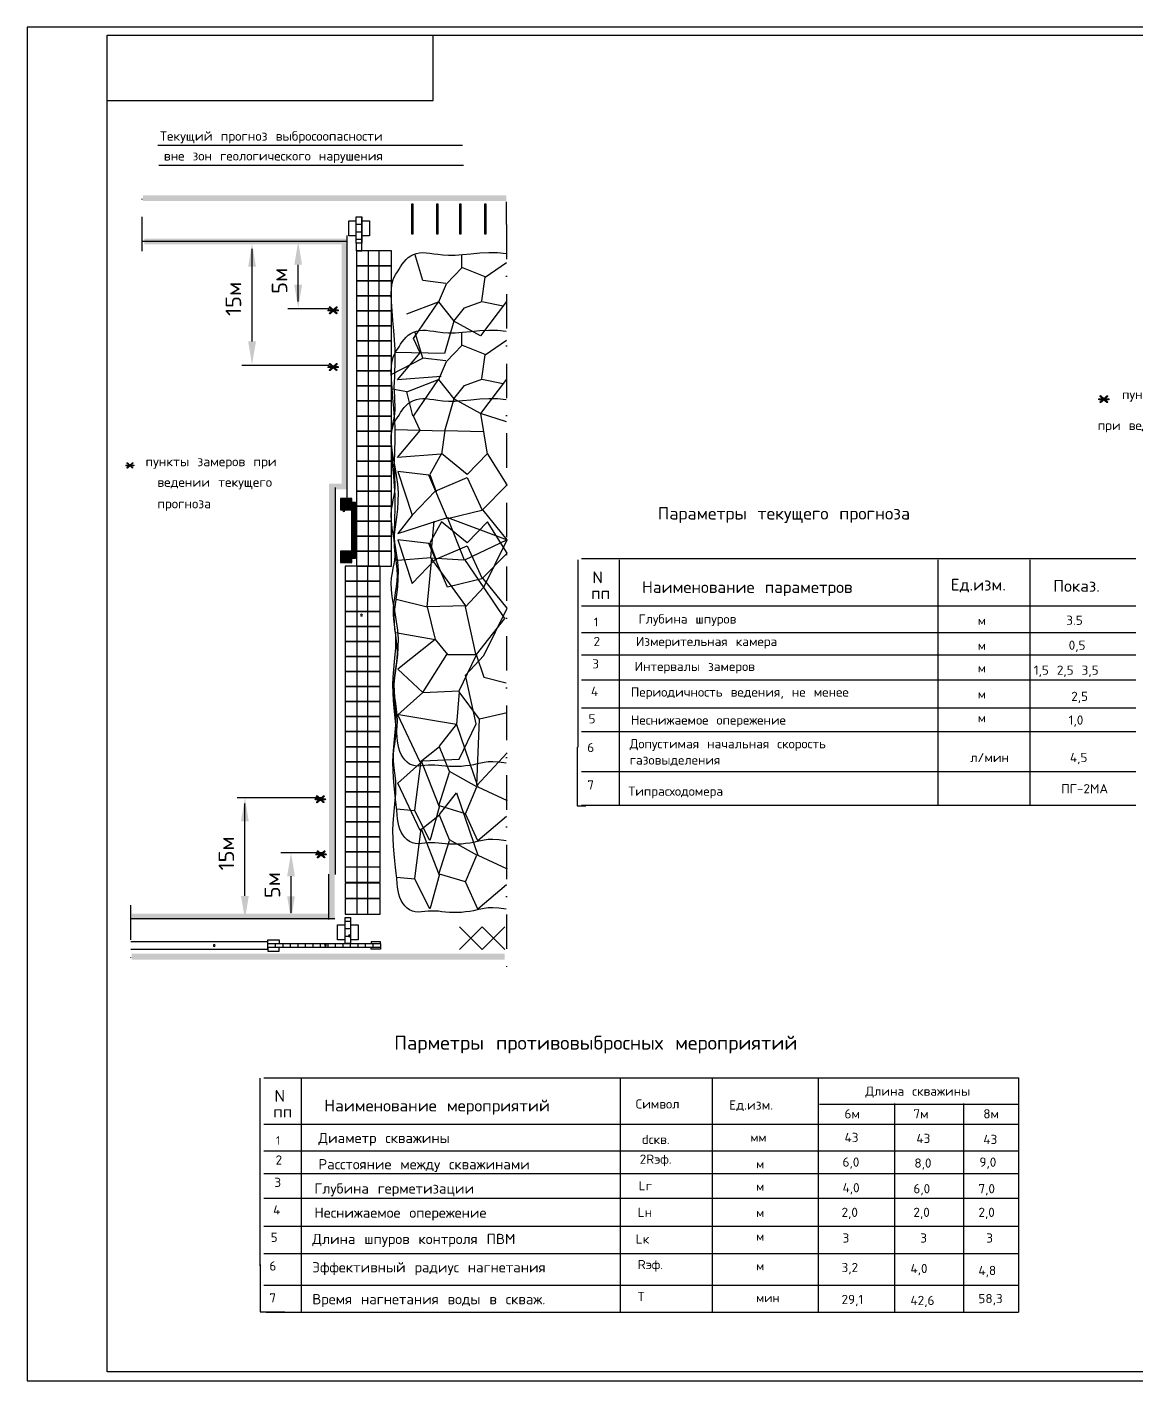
# Model space of a CAD drawing. Extents: x -326 to 352, y -3 to 233.
# Drawn here: x -326 to -133, y -2.9 to 232.5 of the extents above; entities that cross this region are included whole.
import ezdxf

# ---------------------------------------------------------------- set-up
doc = ezdxf.new("R2010")
doc.units = 0
doc.header["$LTSCALE"] = 12
doc.header["$MEASUREMENT"] = 0
doc.header["$PDSIZE"] = 3
doc.linetypes.add('DASHDOT', pattern=[1, 0.5, -0.25, 0, -0.25])
doc.layers.get('0').update_dxf_attribs({"linetype": 'CONTINUOUS'})
doc.layers.get('DEFPOINTS').update_dxf_attribs({"linetype": 'CONTINUOUS'})
doc.styles.add('1', font='txt.shx')

msp = doc.modelspace()

# ---------------------------------------------------------------- linework, layer by layer
at = {"color": 7}
for p, q in [((-312.08, -1.33), (-312.08, 231.14)), ((-312.08, 231.14), (-155.06, 231.14)), ((-255.38, 219.8), (-255.38, 231.14)), ((-249.14, 231.14), (37.22, 231.14)), ((-312.08, 219.8), (-255.38, 219.8)), ((-303.28, 212.02), (-250.27, 212.02)), ((-303.12, 208.54), (-250.11, 208.54)), ((-286.88, 184.15), (-286.88, 193.98)), ((-277.33, 173.69), (-288.67, 173.69)), ((-279.79, 98.52), (-289.48, 98.52)), ((-288.12, 87.71), (-288.12, 97.55)), ((-273.59, 85.22), (-273.59, 77.35)), ((-285.47, 17.33), (-285.47, 9.1)), ((-285.47, 9.1), (-281.15, 9.1)), ((-155.06, -1.33), (-312.08, -1.33)), ((37.22, -1.33), (-249.14, -1.33))]:
    msp.add_line(p, q, dxfattribs=at)
at = {"color": 7, "linetype": 'DASHDOT'}
for p, q in [((-306.01, 193.57), (-306.01, 204.02)), ((-242.61, 198.21), (-242.61, 138.74)), ((-242.61, 138.74), (-242.61, 68.66)), ((-308.01, 79.82), (-308.01, 68.71))]:
    msp.add_line(p, q, dxfattribs=at)
at = {"color": 7, "linetype": 'CONTINUOUS'}
for p, q in [((-242.61, 198.21), (-242.61, 202.13)), ((-268.75, 199.52), (-267.77, 199.52)), ((-268.75, 194.94), (-268.75, 199.52)), ((-267.77, 198.21), (-268.75, 198.21)), ((-267.77, 193.64), (-267.77, 199.52)), ((-267.77, 199.52), (-267.77, 194.94)), ((-270.38, 196.28), (-270.38, 150.5)), ((-267.77, 196.9), (-268.75, 196.9)), ((-267.77, 195.6), (-268.75, 195.6)), ((-270.54, 195.27), (-306.03, 195.27)), ((-268.75, 194.94), (-268.75, 193.64)), ((-267.77, 194.94), (-268.75, 194.94)), ((-268.75, 193.64), (-267.77, 193.64)), ((-266.64, 191.05), (-266.64, 193.66)), ((-264.8, 191.05), (-264.8, 193.66)), ((-266.64, 188.44), (-266.64, 191.05)), ((-264.8, 188.44), (-264.8, 191.05)), ((-266.64, 185.82), (-266.64, 188.44)), ((-264.8, 185.82), (-264.8, 188.44)), ((-266.64, 183.21), (-266.64, 185.82)), ((-264.8, 183.21), (-264.8, 185.82)), ((-266.64, 180.59), (-266.64, 183.21)), ((-264.8, 180.59), (-264.8, 183.21)), ((-266.64, 177.98), (-266.64, 180.59)), ((-264.8, 177.98), (-264.8, 180.59)), ((-266.64, 175.37), (-266.64, 177.98)), ((-264.8, 175.37), (-264.8, 177.98)), ((-266.64, 172.75), (-266.64, 175.37)), ((-264.8, 172.75), (-264.8, 175.37)), ((-266.64, 170.14), (-266.64, 172.75)), ((-264.8, 170.14), (-264.8, 172.75)), ((-266.64, 167.52), (-266.64, 170.14)), ((-264.8, 167.52), (-264.8, 170.14)), ((-266.64, 164.91), (-266.64, 167.52)), ((-264.8, 164.91), (-264.8, 167.52)), ((-266.64, 162.3), (-266.64, 164.91)), ((-264.8, 162.3), (-264.8, 164.91)), ((-266.64, 159.68), (-266.64, 162.3)), ((-264.8, 159.68), (-264.8, 162.3)), ((-266.64, 157.07), (-266.64, 159.68)), ((-264.8, 157.07), (-264.8, 159.68)), ((-266.64, 154.45), (-266.64, 157.07)), ((-264.8, 154.45), (-264.8, 157.07)), ((-266.64, 151.84), (-266.64, 154.45)), ((-264.8, 151.84), (-264.8, 154.45)), ((-272.34, 131.94), (-272.34, 152.46)), ((-266.64, 149.23), (-266.64, 151.84)), ((-264.8, 149.23), (-264.8, 151.84)), ((-271.49, 150.5), (-269.53, 150.5)), ((-271.49, 150.37), (-269.53, 150.37)), ((-271.49, 150.24), (-269.53, 150.24)), ((-271.49, 150.11), (-269.53, 150.11)), ((-271.49, 149.98), (-269.53, 149.98)), ((-271.49, 149.85), (-269.53, 149.85)), ((-271.49, 149.72), (-269.53, 149.72)), ((-271.49, 149.59), (-269.53, 149.59)), ((-271.49, 149.45), (-269.53, 149.45)), ((-271.49, 149.32), (-269.53, 149.32)), ((-271.49, 149.19), (-269.53, 149.19)), ((-271.49, 149.06), (-269.53, 149.06)), ((-271.49, 148.93), (-269.53, 148.93)), ((-271.49, 148.8), (-269.53, 148.8)), ((-271.49, 148.67), (-269.53, 148.67)), ((-271.43, 148.6), (-271.43, 150.57)), ((-271.3, 148.6), (-271.3, 150.57)), ((-271.16, 148.6), (-271.16, 150.57)), ((-271.03, 148.6), (-271.03, 150.57)), ((-270.9, 148.6), (-270.9, 150.57)), ((-270.77, 148.6), (-270.77, 150.57)), ((-270.64, 148.6), (-270.64, 150.57)), ((-270.51, 148.6), (-270.51, 150.57)), ((-270.38, 148.6), (-270.38, 150.57)), ((-270.25, 148.6), (-270.25, 150.57)), ((-270.12, 148.6), (-270.12, 150.57)), ((-269.99, 148.6), (-269.99, 150.57)), ((-269.86, 148.6), (-269.86, 150.57)), ((-269.73, 148.6), (-269.73, 150.57)), ((-269.6, 148.6), (-269.6, 150.57)), ((-269.53, 149.91), (-268.88, 149.91)), ((-269.53, 140.11), (-269.53, 149.91)), ((-269.53, 149.85), (-268.88, 149.85)), ((-269.53, 149.72), (-268.88, 149.72)), ((-269.53, 149.59), (-268.88, 149.59)), ((-269.53, 149.45), (-268.88, 149.45)), ((-269.53, 149.32), (-268.88, 149.32)), ((-269.53, 149.19), (-268.88, 149.19)), ((-269.53, 149.06), (-268.88, 149.06)), ((-269.53, 148.93), (-268.88, 148.93)), ((-269.53, 148.8), (-268.88, 148.8)), ((-269.53, 148.67), (-268.88, 148.67)), ((-269.53, 148.54), (-268.88, 148.54)), ((-269.53, 148.41), (-268.88, 148.41)), ((-269.47, 140.11), (-269.47, 149.91)), ((-269.33, 140.11), (-269.33, 149.91)), ((-269.2, 140.11), (-269.2, 149.91)), ((-269.07, 140.11), (-269.07, 149.91)), ((-268.94, 140.11), (-268.94, 149.91)), ((-268.88, 149.91), (-268.88, 140.11)), ((-266.64, 146.61), (-266.64, 149.23)), ((-264.8, 146.61), (-264.8, 149.23)), ((-269.53, 148.28), (-268.88, 148.28)), ((-269.53, 148.15), (-268.88, 148.15)), ((-269.53, 148.02), (-268.88, 148.02)), ((-269.53, 147.89), (-268.88, 147.89)), ((-269.53, 147.76), (-268.88, 147.76)), ((-269.53, 147.62), (-268.88, 147.62)), ((-269.53, 147.49), (-268.88, 147.49)), ((-269.53, 147.36), (-268.88, 147.36)), ((-269.53, 147.23), (-268.88, 147.23)), ((-269.53, 147.1), (-268.88, 147.1)), ((-269.53, 146.97), (-268.88, 146.97)), ((-269.53, 146.84), (-268.88, 146.84)), ((-269.53, 146.71), (-268.88, 146.71)), ((-269.53, 146.58), (-268.88, 146.58)), ((-269.53, 146.45), (-268.88, 146.45)), ((-269.53, 146.32), (-268.88, 146.32)), ((-269.53, 146.19), (-268.88, 146.19)), ((-269.53, 146.06), (-268.88, 146.06)), ((-266.64, 144), (-266.64, 146.61)), ((-264.8, 144), (-264.8, 146.61)), ((-269.53, 145.93), (-268.88, 145.93)), ((-269.53, 145.79), (-268.88, 145.79)), ((-269.53, 145.66), (-268.88, 145.66)), ((-269.53, 145.53), (-268.88, 145.53)), ((-269.53, 145.4), (-268.88, 145.4)), ((-269.53, 145.27), (-268.88, 145.27)), ((-269.53, 145.14), (-268.88, 145.14)), ((-269.53, 145.01), (-268.88, 145.01)), ((-269.53, 144.88), (-268.88, 144.88)), ((-269.53, 144.75), (-268.88, 144.75)), ((-269.53, 144.62), (-268.88, 144.62)), ((-269.53, 144.49), (-268.88, 144.49)), ((-269.53, 144.36), (-268.88, 144.36)), ((-269.53, 144.23), (-268.88, 144.23)), ((-269.53, 144.1), (-268.88, 144.1)), ((-269.53, 143.96), (-268.88, 143.96)), ((-269.53, 143.83), (-268.88, 143.83)), ((-269.53, 143.7), (-268.88, 143.7)), ((-266.64, 141.38), (-266.64, 144)), ((-264.8, 141.38), (-264.8, 144)), ((-271.49, 141.35), (-269.53, 141.35)), ((-271.43, 139.46), (-271.43, 141.42)), ((-271.3, 139.46), (-271.3, 141.42)), ((-271.16, 139.46), (-271.16, 141.42)), ((-271.03, 139.46), (-271.03, 141.42)), ((-270.9, 139.46), (-270.9, 141.42)), ((-270.77, 139.46), (-270.77, 141.42)), ((-270.64, 139.46), (-270.64, 141.42)), ((-270.51, 139.46), (-270.51, 141.42)), ((-270.38, 139.46), (-270.38, 141.42)), ((-270.25, 139.46), (-270.25, 141.42)), ((-270.12, 139.46), (-270.12, 141.42)), ((-269.99, 139.46), (-269.99, 141.42)), ((-269.86, 139.46), (-269.86, 141.42)), ((-269.73, 139.46), (-269.73, 141.42)), ((-269.6, 139.46), (-269.6, 141.42)), ((-269.53, 143.57), (-268.88, 143.57)), ((-269.53, 143.44), (-268.88, 143.44)), ((-269.53, 143.31), (-268.88, 143.31)), ((-269.53, 143.18), (-268.88, 143.18)), ((-269.53, 143.05), (-268.88, 143.05)), ((-269.53, 142.92), (-268.88, 142.92)), ((-269.53, 142.79), (-268.88, 142.79)), ((-269.53, 142.66), (-268.88, 142.66)), ((-269.53, 142.53), (-268.88, 142.53)), ((-269.53, 142.4), (-268.88, 142.4)), ((-269.53, 142.27), (-268.88, 142.27)), ((-269.53, 142.14), (-268.88, 142.14)), ((-269.53, 142), (-268.88, 142)), ((-269.53, 141.87), (-268.88, 141.87)), ((-269.53, 141.74), (-268.88, 141.74)), ((-269.53, 141.61), (-268.88, 141.61)), ((-269.53, 141.48), (-268.88, 141.48)), ((-269.53, 141.35), (-268.88, 141.35)), ((-266.64, 138.77), (-266.64, 141.38)), ((-264.8, 138.77), (-264.8, 141.38)), ((-271.49, 141.22), (-269.53, 141.22)), ((-271.49, 141.09), (-269.53, 141.09)), ((-271.49, 140.96), (-269.53, 140.96)), ((-271.49, 140.83), (-269.53, 140.83)), ((-271.49, 140.7), (-269.53, 140.7)), ((-271.49, 140.57), (-269.53, 140.57)), ((-271.49, 140.44), (-269.53, 140.44)), ((-271.49, 140.31), (-269.53, 140.31)), ((-271.49, 140.17), (-269.53, 140.17)), ((-271.49, 140.04), (-269.53, 140.04)), ((-271.49, 139.91), (-269.53, 139.91)), ((-271.49, 139.78), (-269.53, 139.78)), ((-271.49, 139.65), (-269.53, 139.65)), ((-271.49, 139.52), (-269.53, 139.52)), ((-269.53, 141.22), (-268.88, 141.22)), ((-269.53, 141.09), (-268.88, 141.09)), ((-269.53, 140.96), (-268.88, 140.96)), ((-269.53, 140.83), (-268.88, 140.83)), ((-269.53, 140.7), (-268.88, 140.7)), ((-269.53, 140.57), (-268.88, 140.57)), ((-269.53, 140.44), (-268.88, 140.44)), ((-269.53, 140.31), (-268.88, 140.31)), ((-269.53, 140.17), (-268.88, 140.17)), ((-268.88, 140.11), (-269.53, 140.11)), ((-230.22, 139.89), (-230.22, 110.76)), ((-229.56, 140.12), (-133.14, 140.12)), ((-223.05, 139.89), (-223.05, 97.23)), ((-167.58, 139.89), (-167.58, 97.23)), ((-151.59, 139.89), (-151.59, 97.23)), ((-268.6, 136.16), (-268.6, 138.77)), ((-266.76, 136.16), (-266.76, 138.77)), ((-268.6, 133.54), (-268.6, 136.16)), ((-266.76, 133.54), (-266.76, 136.16)), ((-272.34, 85.19), (-272.34, 131.94)), ((-268.6, 130.93), (-268.6, 133.54)), ((-266.76, 130.93), (-266.76, 133.54)), ((-229.56, 131.9), (-133.14, 131.9)), ((-268.6, 128.31), (-268.6, 130.93)), ((-266.76, 128.31), (-266.76, 130.93)), ((-268.6, 125.7), (-268.6, 128.31)), ((-266.76, 125.7), (-266.76, 128.31)), ((-229.56, 127.27), (-133.14, 127.27)), ((-268.6, 123.09), (-268.6, 125.7)), ((-266.76, 123.09), (-266.76, 125.7)), ((-268.6, 120.47), (-268.6, 123.09)), ((-266.76, 120.47), (-266.76, 123.09)), ((-229.56, 123.36), (-133.14, 123.36)), ((-268.6, 117.86), (-268.6, 120.47)), ((-266.76, 117.86), (-266.76, 120.47)), ((-268.6, 115.24), (-268.6, 117.86)), ((-266.76, 115.24), (-266.76, 117.86)), ((-229.56, 119.02), (-133.14, 119.02)), ((-268.6, 112.63), (-268.6, 115.24)), ((-266.76, 112.63), (-266.76, 115.24)), ((-229.56, 114.16), (-133.14, 114.16)), ((-268.6, 110.02), (-268.6, 112.63)), ((-266.76, 110.02), (-266.76, 112.63)), ((-230.22, 110.76), (-230.22, 107.29)), ((-268.6, 107.4), (-268.6, 110.02)), ((-266.76, 107.4), (-266.76, 110.02)), ((-229.56, 110.04), (-133.14, 110.04)), ((-268.6, 104.79), (-268.6, 107.4)), ((-266.76, 104.79), (-266.76, 107.4)), ((-230.31, 107.32), (-230.31, 97.12)), ((-268.6, 102.17), (-268.6, 104.79)), ((-266.76, 102.17), (-266.76, 104.79)), ((-268.6, 99.56), (-268.6, 102.17)), ((-266.76, 99.56), (-266.76, 102.17)), ((-229.56, 103.09), (-133.14, 103.09)), ((-268.6, 96.95), (-268.6, 99.56)), ((-266.76, 96.95), (-266.76, 99.56)), ((-268.6, 94.33), (-268.6, 96.95)), ((-266.76, 94.33), (-266.76, 96.95)), ((-230.31, 97.12), (-228.8, 97.12)), ((-229.56, 97.23), (-133.14, 97.23)), ((-268.6, 91.72), (-268.6, 94.33)), ((-266.76, 91.72), (-266.76, 94.33)), ((-268.6, 89.1), (-268.6, 91.72)), ((-266.76, 89.1), (-266.76, 91.72)), ((-268.6, 86.49), (-268.6, 89.1)), ((-266.76, 86.49), (-266.76, 89.1)), ((-268.6, 83.83), (-268.6, 86.45)), ((-266.76, 83.83), (-266.76, 86.45)), ((-268.6, 81.07), (-268.6, 83.68)), ((-266.76, 81.07), (-266.76, 83.68)), ((-268.6, 78.3), (-268.6, 80.92)), ((-266.76, 78.3), (-266.76, 80.92)), ((-270.71, 77.72), (-269.73, 77.72)), ((-270.71, 73.15), (-270.71, 77.72)), ((-269.73, 77.72), (-269.73, 73.15)), ((-272.51, 77.46), (-307.99, 77.46)), ((-270.71, 77.07), (-269.73, 77.07)), ((-270.71, 75.76), (-269.73, 75.76)), ((-250.78, 76.05), (-246.86, 72.13)), ((-246.86, 76.05), (-250.78, 72.13)), ((-242.94, 76.05), (-246.86, 72.13)), ((-246.86, 76.05), (-242.94, 72.13)), ((-284.11, 73.47), (-307.96, 73.47)), ((-284.11, 72.82), (-284.11, 73.47)), ((-284.11, 72.49), (-284.11, 73.15)), ((-284.1, 73.15), (-264.52, 73.15)), ((-282.8, 72.49), (-282.8, 73.15)), ((-281.49, 72.49), (-281.49, 73.15)), ((-280.19, 72.49), (-280.19, 73.15)), ((-278.88, 72.49), (-278.88, 73.15)), ((-277.59, 72.49), (-277.59, 73.15)), ((-277.57, 72.49), (-277.57, 73.15)), ((-276.26, 72.49), (-276.26, 73.15)), ((-274.96, 72.49), (-274.96, 73.15)), ((-273.65, 72.49), (-273.65, 73.15)), ((-272.34, 72.49), (-272.34, 73.15)), ((-271.04, 72.49), (-271.04, 73.15)), ((-270.71, 74.45), (-269.73, 74.45)), ((-269.73, 73.15), (-270.71, 73.15)), ((-269.73, 72.49), (-269.73, 73.15)), ((-268.44, 72.49), (-268.44, 73.15)), ((-267.12, 72.49), (-267.12, 73.15)), ((-265.83, 72.49), (-265.83, 73.15)), ((-265.81, 72.49), (-265.81, 73.15)), ((-264.52, 73.15), (-264.52, 72.49)), ((-264.5, 72.49), (-264.5, 73.15)), ((-307.96, 72.17), (-284.11, 72.17)), ((-284.11, 72.17), (-284.11, 72.82)), ((-264.52, 72.49), (-284.1, 72.49)), ((-285.51, 49.73), (-285.51, 20.59)), ((-284.85, 49.81), (-188.42, 49.81)), ((-278.34, 49.73), (-278.34, 9.04)), ((-222.87, 49.73), (-222.87, 9.04)), ((-206.87, 49.73), (-206.87, 9.04)), ((-189.8, 49.81), (-153.57, 49.81)), ((-188.42, 49.73), (-188.42, 9.04)), ((-188.42, 49.73), (-188.42, 13.77)), ((-153.57, 49.81), (-153.57, 9.04)), ((-188.18, 45.22), (-153.57, 45.22)), ((-175.16, 45.35), (-175.16, 9.04)), ((-163.15, 45.35), (-163.15, 9.04)), ((-284.85, 41.73), (-153.57, 41.73)), ((-284.85, 37.1), (-153.57, 37.1)), ((-284.85, 33.2), (-153.57, 33.2)), ((-284.85, 28.86), (-153.57, 28.86)), ((-284.85, 23.99), (-153.57, 23.99)), ((-285.51, 20.59), (-285.51, 17.12)), ((-284.85, 19.24), (-153.57, 19.24)), ((-284.85, 13.77), (-153.57, 13.77)), ((-284.44, 9.04), (-153.57, 9.04))]:
    msp.add_line(p, q, dxfattribs=at)
at = {"color": 7, "linetype": 'BYBLOCK'}
for p, q in [((-278.86, 184.81), (-278.86, 191.21)), ((-286.88, 177.88), (-286.88, 184.28)), ((-273.48, 183.54), (-280.66, 183.54)), ((-273.48, 173.69), (-280.66, 173.69)), ((-274.72, 98.52), (-281.9, 98.52)), ((-288.12, 81.44), (-288.12, 87.84)), ((-274.72, 88.94), (-281.9, 88.94)), ((-280.1, 78.48), (-280.1, 84.88))]:
    msp.add_line(p, q, dxfattribs=at)
at = {"color": 7}
for points in [[(-326.01, -2.9), (39.16, -2.9), (39.16, 232.55), (-326.01, 232.55)], [(-259.12, 196.61), (-258.84, 196.61), (-258.84, 201.77), (-259.12, 201.77)], [(-254.78, 196.61), (-254.5, 196.61), (-254.5, 201.77), (-254.78, 201.77)], [(-250.81, 196.61), (-250.53, 196.61), (-250.53, 201.77), (-250.81, 201.77)], [(-246.47, 196.61), (-246.19, 196.61), (-246.19, 201.77), (-246.47, 201.77)]]:
    msp.add_lwpolyline(points, close=True, dxfattribs=at)
at = {"color": 7, "linetype": 'CONTINUOUS'}
for points in [[(-268.75, 196.25), (-270.06, 196.25), (-270.06, 198.86), (-268.75, 198.86)], [(-267.77, 198.86), (-266.46, 198.86), (-266.46, 196.25), (-267.77, 196.25)], [(-242.71, 104.51), (-243.98, 104.69), (-244.99, 104.76), (-245.81, 104.74), (-246.49, 104.66), (-247.1, 104.54), (-247.7, 104.4), (-248.34, 104.26), (-249.02, 104.14), (-249.73, 104.05), (-250.45, 103.97), (-251.17, 103.93), (-251.88, 103.93), (-252.56, 103.96), (-253.22, 104.02), (-253.85, 104.08), (-254.47, 104.15), (-255.08, 104.19), (-255.67, 104.2), (-256.26, 104.17), (-256.84, 104.11), (-257.41, 104.05), (-257.96, 104.03), (-258.49, 104.06), (-258.99, 104.17), (-259.47, 104.39), (-259.91, 104.71), (-260.31, 105.1), (-260.66, 105.55), (-260.95, 106.06), (-261.19, 106.59), (-261.36, 107.14), (-261.48, 107.72), (-261.57, 108.36), (-261.64, 109.07), (-261.71, 109.86), (-261.8, 110.77), (-261.92, 111.8), (-262.05, 112.94), (-262.18, 114.17), (-262.29, 115.46), (-262.36, 116.79), (-262.38, 118.15), (-262.33, 119.5), (-262.23, 120.84), (-262.11, 122.15), (-261.99, 123.42), (-261.9, 124.62), (-261.87, 125.74), (-261.9, 126.78), (-261.99, 127.75), (-262.1, 128.67), (-262.2, 129.56), (-262.27, 130.45), (-262.27, 131.35), (-262.2, 132.28), (-262.07, 133.24), (-261.91, 134.23), (-261.76, 135.23), (-261.64, 136.24), (-261.6, 137.25), (-261.64, 138.26), (-261.75, 139.28), (-261.89, 140.31), (-262.03, 141.37), (-262.12, 142.46), (-262.14, 143.6), (-262.05, 144.79), (-261.9, 146.04), (-261.72, 147.34), (-261.55, 148.69), (-261.44, 150.1), (-261.43, 151.56), (-261.54, 153.06), (-261.75, 154.58), (-262.01, 156.08), (-262.28, 157.53), (-262.5, 158.89), (-262.65, 160.12), (-262.67, 161.21), (-262.6, 162.18), (-262.47, 163.04), (-262.31, 163.82), (-262.15, 164.56), (-262.04, 165.28), (-261.99, 166.01), (-261.99, 166.75), (-262.02, 167.5), (-262.07, 168.28), (-262.12, 169.08), (-262.14, 169.91), (-262.12, 170.78), (-262.07, 171.7), (-262.02, 172.71), (-261.98, 173.83), (-261.97, 175.09), (-262, 176.51), (-262.1, 178.1), (-262.24, 179.8), (-262.39, 181.54), (-262.53, 183.22), (-262.64, 184.76), (-262.68, 186.1), (-262.64, 187.17), (-262.52, 188), (-262.34, 188.65), (-262.12, 189.16), (-261.86, 189.6), (-261.6, 190.01), (-261.32, 190.44), (-261.04, 190.88), (-260.75, 191.32), (-260.43, 191.74), (-260.09, 192.13), (-259.7, 192.48), (-259.27, 192.77), (-258.8, 193), (-258.3, 193.17), (-257.75, 193.27), (-257.18, 193.32), (-256.59, 193.31), (-255.96, 193.24), (-255.29, 193.14), (-254.54, 193.03), (-253.68, 192.94), (-252.7, 192.88), (-251.56, 192.9), (-250.25, 192.99), (-248.8, 193.13), (-247.28, 193.26), (-245.72, 193.35), (-244.18, 193.33), (-242.71, 193.17)], [(-253.2, 187.98), (-257.15, 188.46), (-258.54, 193.09)], [(-246.33, 189.13), (-250.41, 190.75), (-250.41, 192.98)], [(-246.92, 184.93), (-246.33, 189.03), (-242.61, 191.6)], [(-254.48, 184.65), (-253.08, 187.89), (-250.41, 190.65)], [(-254.01, 171.79), (-261.58, 171.21), (-257.62, 175.88), (-258.78, 178.36), (-254.48, 184.74), (-251.8, 181.41), (-253.43, 175.79), (-261.99, 175.98)], [(-259.95, 182.65), (-254.48, 184.74)], [(-242.61, 184.84), (-247.15, 178.84), (-251.8, 181.41), (-249.94, 183.7), (-246.92, 184.84), (-243.19, 184.08)], [(-242.71, 91), (-243.98, 91.19), (-244.99, 91.26), (-245.81, 91.24), (-246.49, 91.16), (-247.1, 91.03), (-247.7, 90.89), (-248.34, 90.76), (-249.02, 90.64), (-249.73, 90.54), (-250.45, 90.47), (-251.17, 90.43), (-251.88, 90.42), (-252.56, 90.45), (-253.22, 90.51), (-253.85, 90.58), (-254.47, 90.65), (-255.08, 90.69), (-255.67, 90.7), (-256.26, 90.66), (-256.84, 90.61), (-257.41, 90.55), (-257.96, 90.52), (-258.49, 90.56), (-258.99, 90.67), (-259.47, 90.89), (-259.91, 91.2), (-260.31, 91.6), (-260.66, 92.05), (-260.95, 92.55), (-261.19, 93.08), (-261.36, 93.63), (-261.48, 94.22), (-261.57, 94.85), (-261.64, 95.56), (-261.71, 96.36), (-261.8, 97.27), (-261.92, 98.3), (-262.05, 99.44), (-262.18, 100.67), (-262.29, 101.96), (-262.36, 103.29), (-262.38, 104.64), (-262.33, 106), (-262.23, 107.34), (-262.11, 108.65), (-261.99, 109.91), (-261.9, 111.12), (-261.87, 112.24), (-261.9, 113.28), (-261.99, 114.25), (-262.1, 115.17), (-262.2, 116.06), (-262.27, 116.94), (-262.27, 117.84), (-262.2, 118.77), (-262.07, 119.74), (-261.91, 120.72), (-261.76, 121.72), (-261.64, 122.73), (-261.6, 123.75), (-261.64, 124.76), (-261.75, 125.78), (-261.89, 126.81), (-262.03, 127.86), (-262.12, 128.96), (-262.14, 130.1), (-262.05, 131.29), (-261.9, 132.54), (-261.72, 133.84), (-261.55, 135.19), (-261.44, 136.6), (-261.43, 138.05), (-261.54, 139.56), (-261.75, 141.08), (-262.01, 142.58), (-262.28, 144.02), (-262.5, 145.38), (-262.65, 146.62), (-262.67, 147.71), (-262.6, 148.67), (-262.47, 149.53), (-262.31, 150.32), (-262.15, 151.06), (-262.04, 151.78), (-261.99, 152.5), (-261.99, 153.24), (-262.02, 154), (-262.07, 154.78), (-262.12, 155.58), (-262.14, 156.41), (-262.12, 157.27), (-262.07, 158.2), (-262.02, 159.21), (-261.98, 160.33), (-261.97, 161.59), (-262, 163.01), (-262.1, 164.6), (-262.24, 166.3), (-262.39, 168.03), (-262.53, 169.71), (-262.64, 171.26), (-262.68, 172.6), (-262.64, 173.67), (-262.52, 174.5), (-262.34, 175.15), (-262.12, 175.66), (-261.86, 176.1), (-261.6, 176.51), (-261.32, 176.94), (-261.04, 177.38), (-260.75, 177.81), (-260.43, 178.24), (-260.09, 178.63), (-259.7, 178.98), (-259.27, 179.26), (-258.8, 179.49), (-258.3, 179.66), (-257.75, 179.77), (-257.18, 179.82), (-256.59, 179.81), (-255.96, 179.74), (-255.29, 179.64), (-254.54, 179.53), (-253.68, 179.43), (-252.7, 179.38), (-251.56, 179.39), (-250.25, 179.49), (-248.8, 179.62), (-247.28, 179.76), (-245.72, 179.84), (-244.18, 179.83), (-242.71, 179.67)], [(-253.2, 174.48), (-257.15, 174.96), (-258.54, 179.58)], [(-246.33, 175.62), (-250.41, 177.24), (-250.41, 179.47)], [(-254.48, 171.14), (-253.08, 174.38), (-250.41, 177.15)], [(-246.92, 171.43), (-246.33, 175.53), (-242.61, 178.1)], [(-262.66, 172.11), (-257.15, 174.96)], [(-258.9, 164.95), (-259.95, 169.14), (-262.52, 169.6)], [(-254.01, 158.28), (-261.58, 157.71), (-257.62, 162.38), (-258.78, 164.86), (-254.48, 171.24), (-251.8, 167.9), (-253.43, 162.28), (-261.99, 162.48)], [(-259.95, 169.14), (-254.48, 171.24)], [(-242.61, 171.34), (-247.15, 165.33), (-251.8, 167.9), (-249.94, 170.19), (-246.92, 171.34), (-243.19, 170.57)], [(-242.71, 79.13), (-243.98, 79.31), (-244.99, 79.38), (-245.81, 79.36), (-246.49, 79.28), (-247.1, 79.15), (-247.7, 79.01), (-248.34, 78.88), (-249.02, 78.76), (-249.73, 78.66), (-250.45, 78.59), (-251.17, 78.55), (-251.88, 78.54), (-252.56, 78.57), (-253.22, 78.63), (-253.85, 78.7), (-254.47, 78.77), (-255.08, 78.81), (-255.67, 78.82), (-256.26, 78.79), (-256.84, 78.73), (-257.41, 78.67), (-257.96, 78.65), (-258.49, 78.68), (-258.99, 78.79), (-259.47, 79.01), (-259.91, 79.33), (-260.31, 79.72), (-260.66, 80.17), (-260.95, 80.67), (-261.19, 81.2), (-261.36, 81.76), (-261.48, 82.34), (-261.57, 82.98), (-261.64, 83.68), (-261.71, 84.48), (-261.8, 85.39), (-261.92, 86.42), (-262.05, 87.56), (-262.18, 88.79), (-262.29, 90.08), (-262.36, 91.41), (-262.38, 92.77), (-262.33, 94.12), (-262.23, 95.46), (-262.11, 96.77), (-261.99, 98.04), (-261.9, 99.24), (-261.87, 100.36), (-261.9, 101.4), (-261.99, 102.37), (-262.1, 103.29), (-262.2, 104.18), (-262.27, 105.06), (-262.27, 105.96), (-262.2, 106.9), (-262.07, 107.86), (-261.91, 108.84), (-261.76, 109.84), (-261.64, 110.86), (-261.6, 111.87), (-261.64, 112.88), (-261.75, 113.9), (-261.89, 114.93), (-262.03, 115.99), (-262.12, 117.08), (-262.14, 118.22), (-262.05, 119.41), (-261.9, 120.66), (-261.72, 121.96), (-261.55, 123.31), (-261.44, 124.72), (-261.43, 126.17), (-261.54, 127.68), (-261.75, 129.2), (-262.01, 130.7), (-262.28, 132.15), (-262.5, 133.5), (-262.65, 134.74), (-262.67, 135.83), (-262.6, 136.79), (-262.47, 137.65), (-262.31, 138.44), (-262.15, 139.18), (-262.04, 139.9), (-261.99, 140.62), (-261.99, 141.36), (-262.02, 142.12), (-262.07, 142.9), (-262.12, 143.7), (-262.14, 144.53), (-262.12, 145.4), (-262.07, 146.32), (-262.02, 147.33), (-261.98, 148.45), (-261.97, 149.71), (-262, 151.13), (-262.1, 152.72), (-262.24, 154.42), (-262.39, 156.15), (-262.53, 157.83), (-262.64, 159.38), (-262.68, 160.72), (-262.64, 161.79), (-262.52, 162.62), (-262.34, 163.27), (-262.12, 163.78), (-261.86, 164.22), (-261.6, 164.63), (-261.32, 165.06), (-261.04, 165.5), (-260.75, 165.94), (-260.43, 166.36), (-260.09, 166.75), (-259.7, 167.1), (-259.27, 167.39), (-258.8, 167.61), (-258.3, 167.78), (-257.75, 167.89), (-257.18, 167.94), (-256.59, 167.93), (-255.96, 167.86), (-255.29, 167.76), (-254.54, 167.65), (-253.68, 167.55), (-252.7, 167.5), (-251.56, 167.51), (-250.25, 167.61), (-248.8, 167.75), (-247.28, 167.88), (-245.72, 167.96), (-244.18, 167.95), (-242.71, 167.79)], [(-242.61, 163.9), (-247.15, 165.33), (-245.99, 158.28)], [(-253.9, 158.28), (-253.31, 162.38), (-246.68, 162.19)], [(-242.61, 95.24), (-247.62, 91.04), (-249.78, 95.75), (-247.78, 100.42), (-252.56, 103.07), (-254.25, 107.37), (-257.65, 104.71), (-261.5, 112.92), (-257.18, 116.84), (-250.86, 117.09), (-247.93, 123.28), (-249.78, 131.74), (-246.54, 135.15), (-242.53, 143.36), (-246.7, 148.54), (-252.87, 147.02), (-256.11, 154.6), (-261.5, 155.23), (-259.04, 147.65), (-255.03, 151.82), (-249.47, 154.22), (-246.85, 148.54), (-242.53, 152.96), (-245.93, 158.39), (-249.47, 154.73), (-253.95, 158.39), (-255.95, 154.73), (-254.87, 151.7)], [(-259.04, 147.65), (-261.5, 144.5), (-252.87, 147.27), (-242.53, 143.36), (-249.94, 139.82), (-252.87, 147.27)], [(-261.5, 139.82), (-255.8, 140.33), (-255.18, 146.64)], [(-242.61, 83.36), (-247.62, 79.16), (-249.78, 83.87), (-247.78, 88.54), (-252.56, 91.19), (-254.25, 95.49), (-257.65, 92.84), (-261.5, 101.04), (-257.18, 104.96), (-250.86, 105.21), (-247.93, 111.4), (-249.78, 119.86), (-246.54, 123.27), (-242.53, 131.48), (-246.7, 136.66), (-252.87, 135.14), (-256.11, 142.72), (-261.5, 143.35), (-259.04, 135.78), (-255.03, 139.94), (-249.47, 142.34), (-246.85, 136.66), (-242.53, 141.08), (-245.93, 146.51), (-249.47, 142.85), (-253.95, 146.51), (-255.95, 142.85), (-254.87, 139.82)], [(-250.09, 139.82), (-255.8, 140.2), (-249.78, 131.87), (-256.41, 131.74), (-255.64, 140.2)], [(-249.94, 139.95), (-246.54, 135.02), (-243, 129.72), (-247.93, 123.41)], [(-261.82, 133.08), (-256.41, 131.74), (-255.03, 126.06), (-252.87, 123.41), (-247.93, 123.41), (-246.54, 119.49), (-242.69, 118.48)], [(-261.95, 127.27), (-255.03, 126.06), (-261.5, 120.88), (-257.18, 116.84), (-253.02, 123.41)], [(-242.53, 113.3), (-247.31, 112.17), (-250.86, 116.96), (-251.32, 111.28), (-261.35, 112.92)], [(-254.25, 107.49), (-251.32, 111.28), (-247.62, 100.42), (-242.53, 98.02)], [(-242.53, 106.36), (-247.78, 100.67), (-247.31, 112.17)], [(-258.57, 96.38), (-257.49, 104.97), (-254.41, 97.14), (-252.56, 102.95)], [(-254.25, 95.61), (-251.32, 99.4), (-247.62, 88.54), (-242.53, 86.14)], [(-249.78, 95.75), (-254.25, 97.14), (-255.8, 91.58), (-255.95, 91.07), (-258.57, 96.25), (-261.73, 96.52)], [(-258.57, 84.5), (-257.49, 93.09), (-254.41, 85.26), (-252.56, 91.07)], [(-249.78, 83.87), (-254.25, 85.26), (-255.8, 79.7), (-255.95, 79.2), (-258.57, 84.37), (-261.73, 84.65)], [(-270.71, 73.8), (-272.02, 73.8), (-272.02, 76.41), (-270.71, 76.41)], [(-269.73, 76.41), (-268.42, 76.41), (-268.42, 73.8), (-269.73, 73.8)], [(-284.11, 73.15), (-284.11, 73.8), (-282.15, 73.8), (-282.15, 73.15)], [(-264.52, 73.15), (-264.52, 73.47), (-266.15, 73.47), (-266.15, 73.15)], [(-284.11, 72.49), (-284.11, 71.84), (-282.15, 71.84), (-282.15, 72.49)], [(-264.52, 72.49), (-264.52, 72.17), (-266.15, 72.17), (-266.15, 72.49)]]:
    msp.add_lwpolyline(points, dxfattribs=at)
for points in [[(-268.72, 191.05), (-262.62, 191.05), (-262.62, 193.66), (-268.72, 193.66)], [(-268.72, 188.44), (-262.62, 188.44), (-262.62, 191.05), (-268.72, 191.05)], [(-268.72, 185.82), (-262.62, 185.82), (-262.62, 188.44), (-268.72, 188.44)], [(-268.72, 183.21), (-262.62, 183.21), (-262.62, 185.82), (-268.72, 185.82)], [(-268.72, 180.59), (-262.62, 180.59), (-262.62, 183.21), (-268.72, 183.21)], [(-268.72, 177.98), (-262.62, 177.98), (-262.62, 180.59), (-268.72, 180.59)], [(-268.72, 175.37), (-262.62, 175.37), (-262.62, 177.98), (-268.72, 177.98)], [(-268.72, 172.75), (-262.62, 172.75), (-262.62, 175.37), (-268.72, 175.37)], [(-268.72, 170.14), (-262.62, 170.14), (-262.62, 172.75), (-268.72, 172.75)], [(-268.72, 167.52), (-262.62, 167.52), (-262.62, 170.14), (-268.72, 170.14)], [(-268.72, 164.91), (-262.62, 164.91), (-262.62, 167.52), (-268.72, 167.52)], [(-268.72, 162.3), (-262.62, 162.3), (-262.62, 164.91), (-268.72, 164.91)], [(-268.72, 159.68), (-262.62, 159.68), (-262.62, 162.3), (-268.72, 162.3)], [(-268.72, 157.07), (-262.62, 157.07), (-262.62, 159.68), (-268.72, 159.68)], [(-268.72, 154.45), (-262.62, 154.45), (-262.62, 157.07), (-268.72, 157.07)], [(-268.72, 151.84), (-262.62, 151.84), (-262.62, 154.45), (-268.72, 154.45)], [(-268.72, 149.23), (-262.62, 149.23), (-262.62, 151.84), (-268.72, 151.84)], [(-271.49, 148.6), (-269.53, 148.6), (-269.53, 150.57), (-271.49, 150.57)], [(-268.72, 146.61), (-262.62, 146.61), (-262.62, 149.23), (-268.72, 149.23)], [(-268.72, 144), (-262.62, 144), (-262.62, 146.61), (-268.72, 146.61)], [(-268.72, 141.38), (-262.62, 141.38), (-262.62, 144), (-268.72, 144)], [(-271.49, 139.46), (-269.53, 139.46), (-269.53, 141.42), (-271.49, 141.42)], [(-268.72, 138.77), (-262.62, 138.77), (-262.62, 141.38), (-268.72, 141.38)], [(-270.68, 136.16), (-264.58, 136.16), (-264.58, 138.77), (-270.68, 138.77)], [(-270.68, 133.54), (-264.58, 133.54), (-264.58, 136.16), (-270.68, 136.16)], [(-270.68, 130.93), (-264.58, 130.93), (-264.58, 133.54), (-270.68, 133.54)], [(-270.68, 128.31), (-264.58, 128.31), (-264.58, 130.93), (-270.68, 130.93)], [(-270.68, 125.7), (-264.58, 125.7), (-264.58, 128.31), (-270.68, 128.31)], [(-270.68, 123.09), (-264.58, 123.09), (-264.58, 125.7), (-270.68, 125.7)], [(-270.68, 120.47), (-264.58, 120.47), (-264.58, 123.09), (-270.68, 123.09)], [(-270.68, 117.86), (-264.58, 117.86), (-264.58, 120.47), (-270.68, 120.47)], [(-270.68, 115.24), (-264.58, 115.24), (-264.58, 117.86), (-270.68, 117.86)], [(-270.68, 112.63), (-264.58, 112.63), (-264.58, 115.24), (-270.68, 115.24)], [(-270.68, 110.02), (-264.58, 110.02), (-264.58, 112.63), (-270.68, 112.63)], [(-270.68, 107.4), (-264.58, 107.4), (-264.58, 110.02), (-270.68, 110.02)], [(-270.68, 104.79), (-264.58, 104.79), (-264.58, 107.4), (-270.68, 107.4)], [(-270.68, 102.17), (-264.58, 102.17), (-264.58, 104.79), (-270.68, 104.79)], [(-270.68, 99.56), (-264.58, 99.56), (-264.58, 102.17), (-270.68, 102.17)], [(-270.68, 96.95), (-264.58, 96.95), (-264.58, 99.56), (-270.68, 99.56)], [(-270.68, 94.33), (-264.58, 94.33), (-264.58, 96.95), (-270.68, 96.95)], [(-270.68, 91.72), (-264.58, 91.72), (-264.58, 94.33), (-270.68, 94.33)], [(-270.68, 89.1), (-264.58, 89.1), (-264.58, 91.72), (-270.68, 91.72)], [(-270.68, 86.49), (-264.58, 86.49), (-264.58, 89.1), (-270.68, 89.1)], [(-270.68, 83.83), (-264.58, 83.83), (-264.58, 86.45), (-270.68, 86.45)], [(-270.68, 81.07), (-264.58, 81.07), (-264.58, 83.68), (-270.68, 83.68)], [(-270.68, 78.3), (-264.58, 78.3), (-264.58, 80.92), (-270.68, 80.92)]]:
    msp.add_lwpolyline(points, close=True, dxfattribs=at)
for centre, start, end in [((-270.9, 148.46), 0, 180), ((-270.9, 148.46), 180, 0), ((-267.86, 130.3), 0, 180), ((-267.86, 130.3), 180, 0), ((-274.13, 72.88), 0, 180), ((-269.96, 74.5), 0, 180), ((-269.96, 74.5), 180, 0), ((-293.45, 72.82), 0, 180), ((-293.45, 72.82), 180, 0), ((-274.13, 72.88), 180, 0)]:
    msp.add_arc(centre, 0.163, start, end, dxfattribs=at)
at = {"color": 7, "linetype": 'BYBLOCK'}
for points in [[(-286.2, 190.86), (-287.55, 190.86), (-286.88, 194.91)], [(-278.18, 191.21), (-279.53, 191.21), (-278.86, 195.26)], [(-278.18, 187.73), (-279.53, 187.73), (-278.86, 183.68)], [(-286.2, 177.88), (-287.55, 177.88), (-286.88, 173.83)], [(-287.45, 94.43), (-288.8, 94.43), (-288.12, 98.48)], [(-279.43, 84.88), (-280.78, 84.88), (-280.1, 88.93)], [(-287.45, 81.44), (-288.8, 81.44), (-288.12, 77.39)], [(-279.43, 81.4), (-280.78, 81.4), (-280.1, 77.35)]]:
    msp.add_solid(points, dxfattribs=at)
at = {"color": 7}
for points in [[(-305.83, 203.28), (-305.83, 202.28), (-242.63, 203.28), (-242.63, 202.28)], [(-305.61, 195.75), (-305.61, 194.75), (-270.31, 195.75), (-271.31, 194.75)], [(-270.31, 195.75), (-271.31, 194.75), (-270.31, 161.69), (-271.31, 161.69)], [(-270.31, 161.77), (-271.31, 161.77), (-270.31, 152.13), (-271.31, 153.13)], [(-270.31, 152.13), (-271.31, 153.13), (-272.49, 152.13), (-273.49, 153.13)], [(-272.49, 152.13), (-273.49, 153.13), (-272.49, 114.3), (-273.49, 114.3)], [(-272.49, 114.38), (-273.49, 114.38), (-272.49, 77.34), (-273.49, 78.34)], [(-272.49, 77.34), (-273.49, 78.34), (-307.79, 77.34), (-307.79, 78.34)], [(-307.79, 71.38), (-307.79, 70.38), (-242.97, 71.38), (-242.97, 70.38)]]:
    msp.add_trace(points, dxfattribs=at)
at = {"layer": 'DEFPOINTS', "color": 7, "linetype": 'BYBLOCK'}
for p in [(-271.56, 196.25), (-273.48, 183.54), (-273.48, 173.69), (-274.72, 98.52), (-274.72, 88.94), (-273.59, 76.41)]:
    msp.add_point(p, dxfattribs=at)

# ---------------------------------------------------------------- texts
at = {"color": 7, "linetype": 'CONTINUOUS', "style": '1'}
for s, height, p in [('Текущий прогноз выбросоопасности', 1.6394, (-302.88, 212.78)), ('вне зон геологического нарушения', 1.62, (-302.22, 209.34)), ('*', 3.69, (-274.07, 181.83)), ('*', 3.69, (-274.07, 171.97)), ('*', 3.69, (-140.04, 166.38)), ('пункты замера', 1.62, (-135.58, 167.86)), ('при ведении прогноза', 1.62, (-139.81, 162.48)), ('*', 2.95, (-309.16, 155.15)), ('пункты замеров при', 1.6394, (-305.41, 156.17)), ('ведении текущего ', 1.6394, (-303.36, 152.59)), ('прогноза', 1.639, (-303.36, 148.85)), ('Параметры текущего прогноза', 2.16, (-216.3, 146.9)), ('N', 2.05, (-227.7, 135.82)), ('Ед.изм.', 2.049, (-165.36, 134.55)), ('пп', 2.049, (-227.91, 133.08)), ('Наименование параметров', 2.0493, (-219.05, 134.13)), ('Показ.', 2.049, (-147.55, 134.34)), ('1', 1.51, (-227.44, 128.33)), ('Глубина шпуров', 1.6038, (-219.68, 128.81)), ('м', 1.51, (-160.64, 128.58)), ('3.5', 1.604, (-145.28, 128.59)), ('2', 1.6, (-227.49, 124.9)), ('Измерительная камера', 1.6038, (-220.12, 124.9)), ('м', 1.51, (-160.64, 124.24)), ('0,5', 1.604, (-144.85, 124.25)), ('3', 1.6, (-227.71, 121)), ('Интервалы замеров', 1.6038, (-220.34, 120.56)), ('м', 1.51, (-160.64, 120.33)), ('1,5 2,5 3,5', 1.6038, (-150.92, 119.91)), ('4', 1.6, (-227.93, 116.22)), ('Периодичность ведения, не менее', 1.62, (-221.02, 116.1)), ('м', 1.51, (-160.64, 115.78)), ('2,5', 1.604, (-144.41, 115.35)), ('5', 1.6, (-228.36, 111.45)), ('Неснижаемое опережение', 1.6038, (-220.99, 111.23)), ('м', 1.51, (-160.64, 111.65)), ('1,0', 1.604, (-144.85, 111.23)), ('Допустимая начальная скорость ', 1.6038, (-221.2, 107.11)), ('6', 1.6, (-228.58, 106.46)), ('л/мин', 1.604, (-161.98, 104.72)), ('4,5', 1.604, (-144.63, 104.72)), ('газовыделения', 1.6038, (-221.2, 104.29)), ('7', 1.6, (-228.58, 99.94)), ('*', 3.69, (-276.31, 96.81)), ('Типрасходомера', 1.6038, (-221.42, 98.86)), ('ПГ-2МА', 1.604, (-146.15, 99.29)), ('*', 3.69, (-276.18, 87.22)), ('Парметры противовыбросных мероприятий', 2.43, (-262.17, 54.71)), ('N', 2.05, (-282.98, 45.65)), ('Длина скважины', 1.6038, (-180.2, 46.69)), ('Наименование мероприятий', 2.0493, (-274.33, 43.96)), ('Символ', 1.604, (-220.15, 44.47)), ('Ед.изм.', 1.639, (-203.92, 44.27)), ('пп', 2.049, (-283.19, 42.91)), ('6м', 1.604, (-183.84, 42.75)), ('7м', 1.604, (-171.86, 42.75)), ('8м', 1.604, (-159.7, 42.75)), ('Диаметр скважины', 1.782, (-275.34, 38.46)), ('43', 1.604, (-183.84, 38.64)), ('43', 1.604, (-171.34, 38.47)), ('1', 1.51, (-282.73, 38.16)), ('dскв.', 1.604, (-219.12, 38.3)), ('мм', 1.515, (-200.21, 38.68)), ('43', 1.604, (-159.7, 38.3)), ('2', 1.6, (-282.78, 34.73)), ('Расстояние между скважинами', 1.782, (-275.34, 33.9)), ('2Rэф.', 1.604, (-219.46, 34.87)), ('6,0', 1.604, (-184.18, 34.36)), ('8,0', 1.604, (-171.68, 34.19)), ('9,0', 1.604, (-160.38, 34.36)), ('м', 1.51, (-199.19, 34.07)), ('3', 1.6, (-283, 30.83)), ('Глубина герметизации', 1.782, (-276.05, 29.68)), ('Lг', 1.604, (-219.63, 30.24)), ('м', 1.51, (-199.19, 30.17)), ('4,0', 1.604, (-184.18, 29.9)), ('6,0', 1.604, (-171.86, 29.73)), ('7,0', 1.604, (-160.55, 29.73)), ('4', 1.6, (-283.22, 26.05)), ('Неснижаемое опережение', 1.782, (-276.05, 25.47)), ('Lн', 1.604, (-219.8, 25.62)), ('м', 1.51, (-199.19, 25.61)), ('2,0', 1.604, (-184.36, 25.62)), ('2,0', 1.604, (-171.86, 25.62)), ('2,0', 1.604, (-160.55, 25.62)), ('5', 1.6, (-283.65, 21.28)), ('Длина шпуров контроля ПВМ', 1.782, (-276.4, 20.9)), ('Lк', 1.604, (-220.15, 20.99)), ('м', 1.51, (-199.19, 21.48)), ('3', 1.6, (-184.18, 21.16)), ('3', 1.6, (-170.66, 21.16)), ('3', 1.6, (-159.18, 21.16)), ('6', 1.6, (-283.87, 16.29)), ('Эффективный радиус нагнетания', 1.782, (-276.4, 15.98)), ('Rэф.', 1.604, (-219.8, 16.54)), ('м', 1.51, (-199.19, 16.34)), ('3,2', 1.604, (-184.36, 16.02)), ('4,0', 1.604, (-172.37, 15.85)), ('4,8  ', 1.604, (-160.55, 15.51)), ('7', 1.6, (-283.87, 10.74)), ('Время нагнетания воды в скваж.', 1.782, (-276.4, 10.43)), ('Т', 1.6, (-219.8, 10.99)), ('мин', 1.515, (-199.19, 10.79)), ('29,1', 1.604, (-184.36, 10.47)), ('42,6', 1.604, (-172.37, 10.3)), ('58,3', 1.604, (-160.55, 10.62))]:
    msp.add_text(s, height=height, dxfattribs=at).set_placement(p)
at = {"color": 7, "linetype": 'BYBLOCK', "style": '1'}
for s, p in [('5м', (-280.75, 186.17)), ('15м', (-288.77, 182.32)), ('15м', (-290.01, 85.88)), ('5м', (-281.99, 81.07))]:
    msp.add_text(s, height=2.7, rotation=90, dxfattribs=at).set_placement(p)

doc.saveas('drawing.dxf')
